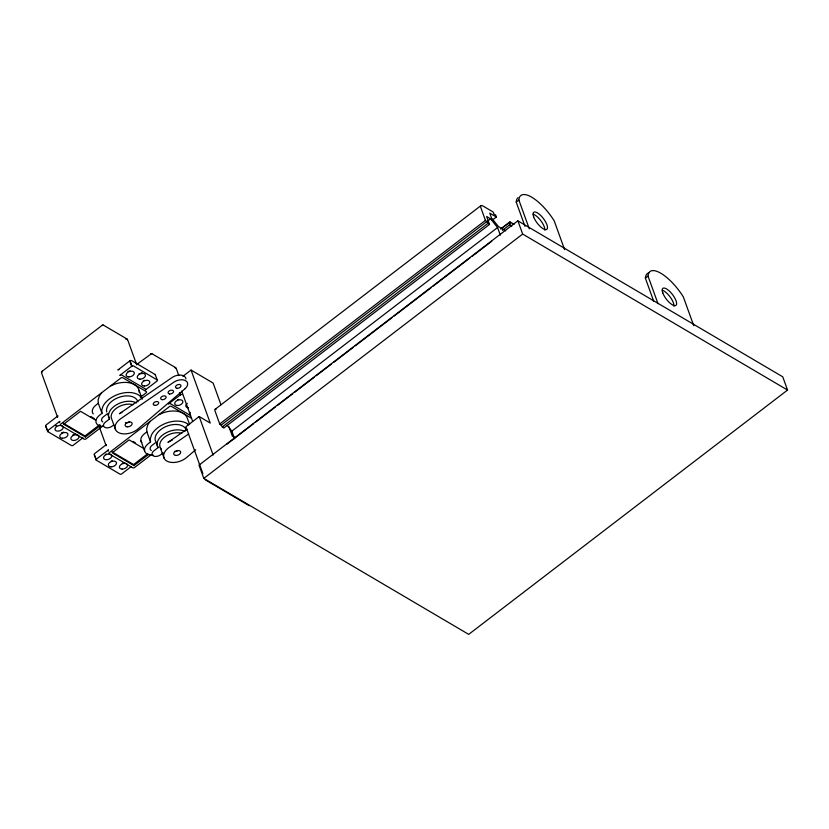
<?xml version="1.0" encoding="UTF-8"?>
<svg xmlns="http://www.w3.org/2000/svg" width="829" height="829" viewBox="0 0 829 829"><rect width="100%" height="100%" fill="white"/><g stroke="black" fill="none" stroke-linecap="round" stroke-linejoin="round"><path stroke-width="1.24" d="M101.604 392.78L99.304 396.169L98.112 399.92L98.319 403.454M150.163 421.37L147.863 424.769L146.671 428.52L146.888 432.054M101.957 325.341L102.464 325.403A1.42 0.995 -59.5 0 1 103.324 325.134L103.345 325.134A1.233 0.767 -19.9 0 0 102.164 325.31L41.709 371.63A1.233 0.767 -19.9 0 0 41.595 372.449L41.854 372.242M82.89 437.836L72.993 445.411A1.42 0.881 -19.9 0 1 71.367 445.505L47.885 431.681L45.75 426.137A1.42 0.881 -19.9 0 1 46.123 424.976L57.926 415.92M47.699 431.515A1.42 0.881 -19.9 0 1 48.072 430.355L59.875 421.308M131.448 466.426L121.562 474.001A1.42 0.881 -19.9 0 1 119.936 474.105L96.454 460.282L94.309 454.738A1.42 0.881 -19.9 0 1 94.682 453.577L106.495 444.52M96.257 460.116A1.42 0.881 -19.9 0 1 96.63 458.955L108.444 449.909M195.706 449.743L186.929 457.245A14.114 8.725 -19.9 0 1 166.733 461.007A14.114 8.725 -19.9 0 1 169.644 447.069L188.711 433.95M117.915 369.962L130.029 360.719A1.42 0.881 -19.9 0 1 131.656 360.625L155.324 374.615A1.42 0.881 -19.9 0 1 155.437 375.05M119.863 375.35L131.977 366.107A1.42 0.881 -19.9 0 1 133.604 366.003L157.272 379.993A1.42 0.881 -19.9 0 1 156.899 381.153L145.334 389.982M168.422 403.941L180.535 394.708A1.42 0.881 -19.9 0 1 182.162 394.604M137.303 364.066L151.033 353.993A1.42 0.995 -59.5 0 1 151.894 353.734L151.894 353.734A1.233 0.767 -19.9 0 0 150.723 353.91L150.526 353.942M100.278 425.609L85.387 437.018L85.004 435.961L63.284 423.173L63.657 424.22L80.537 411.298L95.739 420.251M142.246 399.174A21.399 13.233 -19.9 0 0 118.816 394.107A21.937 13.565 -19.9 0 0 102.962 406.262L101.77 410.013L101.967 413.37L99.708 415.101A10.922 6.756 -19.9 0 0 102.786 426.417M85.004 435.961L99.894 424.562M102.723 421.899A5.461 3.378 -19.9 0 1 103.407 416.821L107.625 413.588L109.573 418.966L105.356 422.199A5.461 3.378 -19.9 0 0 104.672 427.287A5.461 3.378 -19.9 0 0 112.091 426.168L113.749 424.883M103.397 425.588L86.081 438.852A1.42 0.881 -19.9 0 1 84.154 439.152L60.672 425.318A1.42 0.881 -19.9 0 1 60.849 424.002L120.837 378.034A1.42 0.881 -19.9 0 1 122.765 377.744L146.246 391.578A1.42 0.881 -19.9 0 1 146.07 392.894L140.402 397.236M182.877 376.325L191.053 370.066L213.126 383.06L220.97 404.739M188.774 424.883A21.399 13.233 -19.9 0 0 167.385 422.707A21.937 13.565 -19.9 0 0 151.52 434.862L150.329 438.614L150.526 441.971L148.277 443.691A10.922 6.756 -19.9 0 0 144.816 451.608A10.922 6.756 -19.9 0 0 153.127 454.955M111.842 451.774L133.573 464.561L147.458 453.919M144.308 448.852L129.096 439.888L112.226 452.821L133.946 465.618L148.837 454.209M156.577 443.256L158.142 447.567L153.925 450.8A5.461 3.378 -19.9 0 0 153.241 455.888A5.461 3.378 -19.9 0 0 160.65 454.758L163.147 452.852M191.053 370.066L210.224 423.049L199.188 416.541L185.903 426.728L202.908 473.691M150.94 454.966L134.65 467.452A1.42 0.881 -19.9 0 1 132.713 467.743L109.241 453.919A1.42 0.881 -19.9 0 1 109.418 452.593L169.396 406.635A1.42 0.881 -19.9 0 1 171.334 406.345L191.603 418.282M215.167 409.277L480.872 205.685M219.716 423.971L485.431 220.379L489.504 224.441L223.799 428.044L219.716 423.971L215.208 411.516A5.378 1.927 52.5 0 1 216.276 409.122M221.374 424.945L487.079 221.353M487.504 221.188L490.581 218.825L497.576 227.54L500.343 235.177M222.141 427.059L487.846 223.467M492.271 220.172L496.374 217.022L495.649 215.043L493.887 213.996L493.172 212.006L482.789 205.903A5.378 1.927 52.5 0 0 480.924 207.924L485.431 220.379M525.037 226.431L516.229 202.11L518.881 200.069A31.906 11.419 52.5 0 1 531.752 197.219A31.906 11.419 52.5 0 1 554.207 220.866L564.622 249.633M234.628 438.769L231.861 431.142L497.576 227.54M501.742 228.182L509.949 221.892L514.094 224.338M500.695 229.125L508.902 222.835L510.664 223.871L509.949 221.892M502.436 230.327L509.617 224.825L511.825 226.12M517.866 220.825L199.012 465.142L203.81 478.385L468.696 634.372L787.55 390.055L782.752 376.812L517.866 220.825L522.664 234.068L787.55 390.055M227.001 444.106L253.674 423.66M255.726 422.096L275.228 407.153M277.28 405.588L292.668 393.796M294.72 392.221L314.212 377.288M316.263 375.713L331.652 363.921M333.704 362.356L353.195 347.413M355.247 345.848L392.179 317.548M394.231 315.973L431.163 287.673M433.215 286.098L470.147 257.798M472.198 256.234L491.69 241.291M203.81 478.385L522.664 234.068M653.729 301.259L645.366 278.15L648.019 276.109A31.906 11.419 52.5 0 1 660.879 273.269A31.906 11.419 52.5 0 1 683.334 296.906L693.749 325.683M187.002 429.246L167.935 442.354A14.114 8.725 -19.9 0 1 172.266 440.168M41.978 371.299L42.486 371.361A1.42 0.995 -59.5 0 0 42.01 371.9M110.454 385.993L115.169 384.014A21.399 13.233 -19.9 0 1 139.262 392.49M159.023 414.583L163.727 412.614A21.399 13.233 -19.9 0 1 187.53 418.769L189.561 424.375M496.374 217.022L489.752 213.126L491.473 217.872L498.457 226.586L505.731 230.866M490.581 218.825L486.633 216.493L489.504 224.441M103.573 325.227L127.055 339.051M152.132 353.817L175.613 367.651M234.514 437.339L232.307 436.044L228.814 426.407M190.629 415.598L170.349 403.65A1.42 0.881 -19.9 0 0 168.722 403.754M205.084 479.711L249.228 505.7M91.014 416.645L94.278 418.562M133.054 441.401L135.231 442.676M63.657 424.22L85.387 437.018M126.184 339.393L125.946 339.227A1.42 0.995 -59.5 0 1 126.806 338.957L127.22 339.185A1.233 0.767 -19.9 0 1 127.251 339.786M94.309 454.738L96.454 460.282M45.75 426.137L47.885 431.681M227.208 425.329L231.861 431.142M158.142 447.567L157.241 445.971A16.393 10.135 -19.9 0 1 166.204 432.738A16.393 10.135 -19.9 0 1 184.96 431.577M109.573 418.966L108.682 417.381A16.393 10.135 -19.9 0 1 117.645 404.137A16.393 10.135 -19.9 0 1 136.391 402.977M648.019 276.109L657.998 303.683M518.881 200.069L529.296 228.835M508.902 222.835L509.617 224.825M199.188 416.541L213.136 455.08M176.245 368.428L178.826 375.568M181.686 391.081L192.587 421.184M179.758 392.552L180.535 394.708M179.458 392.739L180.235 394.894M155.137 374.449L157.272 379.993M127.676 339.838L136.723 364.822M130.029 360.719L131.977 366.107M129.728 360.916L131.676 366.294M160.204 447.473L164.101 458.23M138.971 390.169L141.811 398.013M150.526 441.971L146.878 431.878L144.619 433.598A10.922 6.756 -19.9 0 0 141.78 442.531M140.971 440.955L144.619 451.049M133.573 464.561L133.946 465.618M115.542 429.64L111.646 418.873A14.114 8.725 -19.9 0 1 117.179 407.702A14.114 8.725 -19.9 0 1 133.158 404.728M101.967 413.37L98.309 403.277L96.06 405.008A10.922 6.756 -19.9 0 0 93.221 413.93M99.553 427.629L106.019 445.484M41.512 372.853L57.45 416.883M108.267 451.225A1.42 0.881 -19.9 0 1 108.195 450.137M190.214 413.07A4.269 2.642 -19.9 0 1 190.173 412.365M188.494 407.764A4.269 2.642 -19.9 0 1 187.271 403.35M106.122 445.681A1.42 0.881 -19.9 0 1 106.247 444.748M106.381 454.043A4.269 2.642 -19.9 0 1 105.304 454.292M112.184 460.706A4.269 2.642 -19.9 0 1 111.159 461.142M123.283 462.934A4.269 2.642 -19.9 0 1 122.257 463.37M111.387 454.934A4.269 2.642 -19.9 0 1 107.615 459.618A4.269 2.642 -19.9 0 1 103.936 456.478A4.269 2.642 -19.9 0 1 110.817 454.447M178.567 399.36A4.269 2.642 -19.9 0 1 177.541 399.796M175.81 368.387A1.233 0.767 -19.9 0 0 175.779 367.786L175.365 367.558A1.42 0.995 -59.5 0 0 174.795 367.651M186.432 430.417A16.393 10.135 -19.9 0 0 168.194 425.702A16.393 10.135 -19.9 0 0 155.292 440.593L156.194 442.189L151.976 445.411A5.461 3.378 -19.9 0 0 151.292 450.499M161.261 449.007A14.114 8.725 -19.9 0 1 164.608 437.111A14.114 8.725 -19.9 0 1 181.717 433.329M177.655 450.624A2.736 1.689 -19.9 0 1 174.453 451.39M59.698 422.635A1.42 0.881 -19.9 0 1 59.636 421.536M145.5 389.734A1.42 0.881 -19.9 0 0 145.272 388.884L121.79 375.06A1.42 0.881 -19.9 0 0 120.164 375.154M57.564 417.091A1.42 0.881 -19.9 0 1 57.688 416.148M56.745 425.702A4.269 2.642 -19.9 0 1 55.698 425.764M63.615 432.116A4.269 2.642 -19.9 0 1 61.522 432.8M75.626 433.764A4.269 2.642 -19.9 0 1 74.724 434.344M73.698 434.769A4.269 2.642 -19.9 0 1 72.62 435.028M78.672 435.66A4.269 2.642 -19.9 0 1 74.931 440.344A4.269 2.642 -19.9 0 1 71.211 437.235A4.269 2.642 -19.9 0 1 78.092 435.173M62.258 425.847A4.269 2.642 -19.9 0 1 60.113 430.707A4.269 2.642 -19.9 0 1 55.035 428.634A4.269 2.642 -19.9 0 1 61.47 425.536M118.215 369.775A1.42 0.881 -19.9 0 1 118.91 369.547M144.464 380.304A4.269 2.642 -19.9 0 1 143.386 380.563M142.028 372.449A4.269 2.642 -19.9 0 1 141.127 373.029M140.101 373.454A4.269 2.642 -19.9 0 1 139.023 373.713M130.008 370.77A4.269 2.642 -19.9 0 1 127.904 371.454M106.734 411.992A16.393 10.135 -19.9 0 1 119.635 397.101A16.393 10.135 -19.9 0 1 137.863 401.816M121.894 412.345A14.114 8.725 -19.9 0 0 119.376 413.754L172.339 377.34A9.109 5.627 -19.9 0 1 185.965 378.915M129.562 421.588A2.736 1.689 -19.9 0 1 125.386 422.583M645.366 278.15A31.906 11.419 52.5 0 1 649.107 272.751M662.267 290.191A10.756 3.855 52.5 0 1 670.267 297.134A10.756 3.855 52.5 0 1 673.936 306.233M516.229 202.11A31.906 11.419 52.5 0 1 518.032 197.665M533.13 214.151A10.756 3.855 52.5 0 1 541.13 221.094A10.756 3.855 52.5 0 1 544.798 230.182M185.188 388.614L138.37 428.645A14.114 8.725 -19.9 0 1 118.174 432.417A14.114 8.725 -19.9 0 1 121.075 418.469L174.038 382.045A9.109 5.627 -19.9 0 1 185.655 380.698A9.109 5.627 -19.9 0 1 185.188 388.614M177.375 405.505A4.269 2.642 -19.9 0 0 182.836 401.298A4.269 2.642 -19.9 0 0 176.152 401.091A4.269 2.642 -19.9 0 0 177.375 405.505M122.091 469.079A4.269 2.642 -19.9 0 0 127.552 464.872A4.269 2.642 -19.9 0 0 120.858 464.665A4.269 2.642 -19.9 0 0 122.091 469.079M110.982 466.841A4.269 2.642 -19.9 0 0 116.474 462.644A4.269 2.642 -19.9 0 0 109.801 462.406A4.269 2.642 -19.9 0 0 110.982 466.841M175.634 455.422A3.637 2.249 -19.9 0 0 180.691 452.095A3.637 2.249 -19.9 0 0 175.24 451.463A3.637 2.249 -19.9 0 0 175.634 455.422M144.287 386.003A4.269 2.642 -19.9 0 0 149.759 381.806A4.269 2.642 -19.9 0 0 143.065 381.599A4.269 2.642 -19.9 0 0 144.287 386.003M139.925 379.164A4.269 2.642 -19.9 0 0 145.396 374.957A4.269 2.642 -19.9 0 0 138.702 374.749A4.269 2.642 -19.9 0 0 139.925 379.164M128.806 376.905A4.269 2.642 -19.9 0 0 134.277 372.698A4.269 2.642 -19.9 0 0 127.583 372.49A4.269 2.642 -19.9 0 0 128.806 376.905M62.424 438.24A4.269 2.642 -19.9 0 0 67.916 434.054A4.269 2.642 -19.9 0 0 61.242 433.816A4.269 2.642 -19.9 0 0 62.424 438.24M169.593 393.972A2.85 1.762 -19.9 0 0 173.551 391.371A2.85 1.762 -19.9 0 0 169.292 390.884A2.85 1.762 -19.9 0 0 169.593 393.972M177.023 388.283A2.85 1.762 -19.9 0 0 180.971 385.682A2.85 1.762 -19.9 0 0 176.712 385.195A2.85 1.762 -19.9 0 0 177.023 388.283M154.754 405.35A2.85 1.762 -19.9 0 0 158.702 402.749A2.85 1.762 -19.9 0 0 154.443 402.262A2.85 1.762 -19.9 0 0 154.754 405.35M162.173 399.661A2.85 1.762 -19.9 0 0 166.121 397.06A2.85 1.762 -19.9 0 0 161.862 396.573A2.85 1.762 -19.9 0 0 162.173 399.661M127.075 426.821A3.637 2.249 -19.9 0 0 132.132 423.495A3.637 2.249 -19.9 0 0 126.682 422.863A3.637 2.249 -19.9 0 0 127.075 426.821M662.796 292.948A10.756 3.855 52.5 0 0 675.22 305.673A10.756 3.855 52.5 0 0 670.236 291.912A10.756 3.855 52.5 0 0 662.796 292.948M533.658 216.897A10.756 3.855 52.5 0 0 546.083 229.633A10.756 3.855 52.5 0 0 541.109 215.872A10.756 3.855 52.5 0 0 533.658 216.897"/></g></svg>
